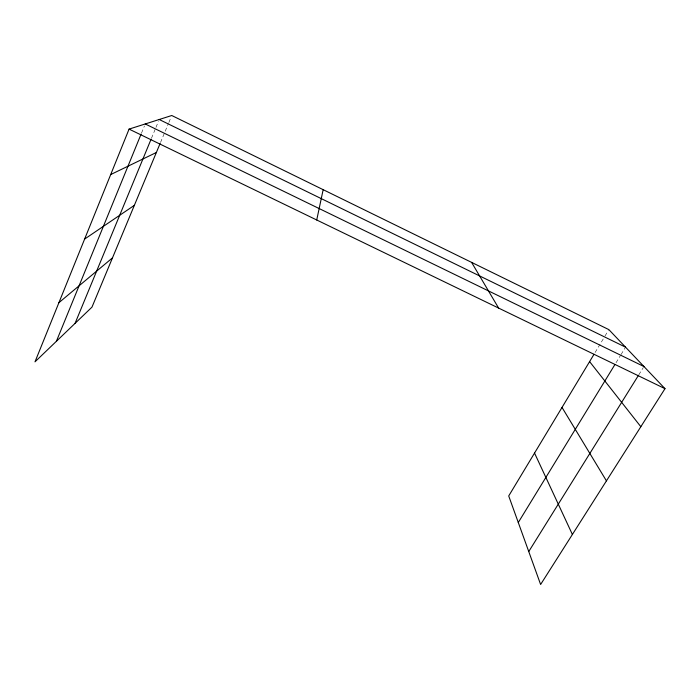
<?xml version="1.0" encoding="UTF-8"?>
<svg xmlns="http://www.w3.org/2000/svg" width="700" height="700" viewBox="0 0 700 700"><rect width="100%" height="100%" fill="white"/><g stroke="black" fill="none" stroke-linecap="round" stroke-linejoin="round"><path stroke-width="0.53" stroke-dasharray="3.5 2.62" d="M141.54 133.018L144.419 125.974M151.471 138.259L155.549 128.389M155.96 127.4L158.401 121.485M160.528 142.502L168.429 123.506M168.849 122.509L170.931 117.513M595.105 352.476L604.459 336.936M605.01 336.017L608.317 330.54M616.044 362.714L620.524 355.408M621.075 354.489L624.995 348.092M638.811 374.797L643.379 367.447"/><path stroke-width="1.05" d="M316.724 219.992L323.164 189.674M594.011 354.296L508.716 495.959L540.619 584.491L665 388.666L608.869 329.621L171.763 115.509L129.071 129.106L35 361.83L91.971 307.134L160.107 143.5M56.385 341.303L141.129 134.024M75.058 323.374L151.069 139.248M518.28 522.515L614.924 364.543M528.754 551.556L638.234 375.716M58.905 302.68L112.472 257.889M84.621 239.068L134.356 205.345M110.696 174.562L156.362 152.495M129.071 129.106L665 388.666M145.241 123.961L643.956 366.529M159.215 119.508L625.555 347.174M589.601 361.611L640.832 426.711M562.021 407.418L606.436 480.874M471.599 262.386L498.619 308.088M534.538 453.066L572.39 534.476"/></g></svg>
